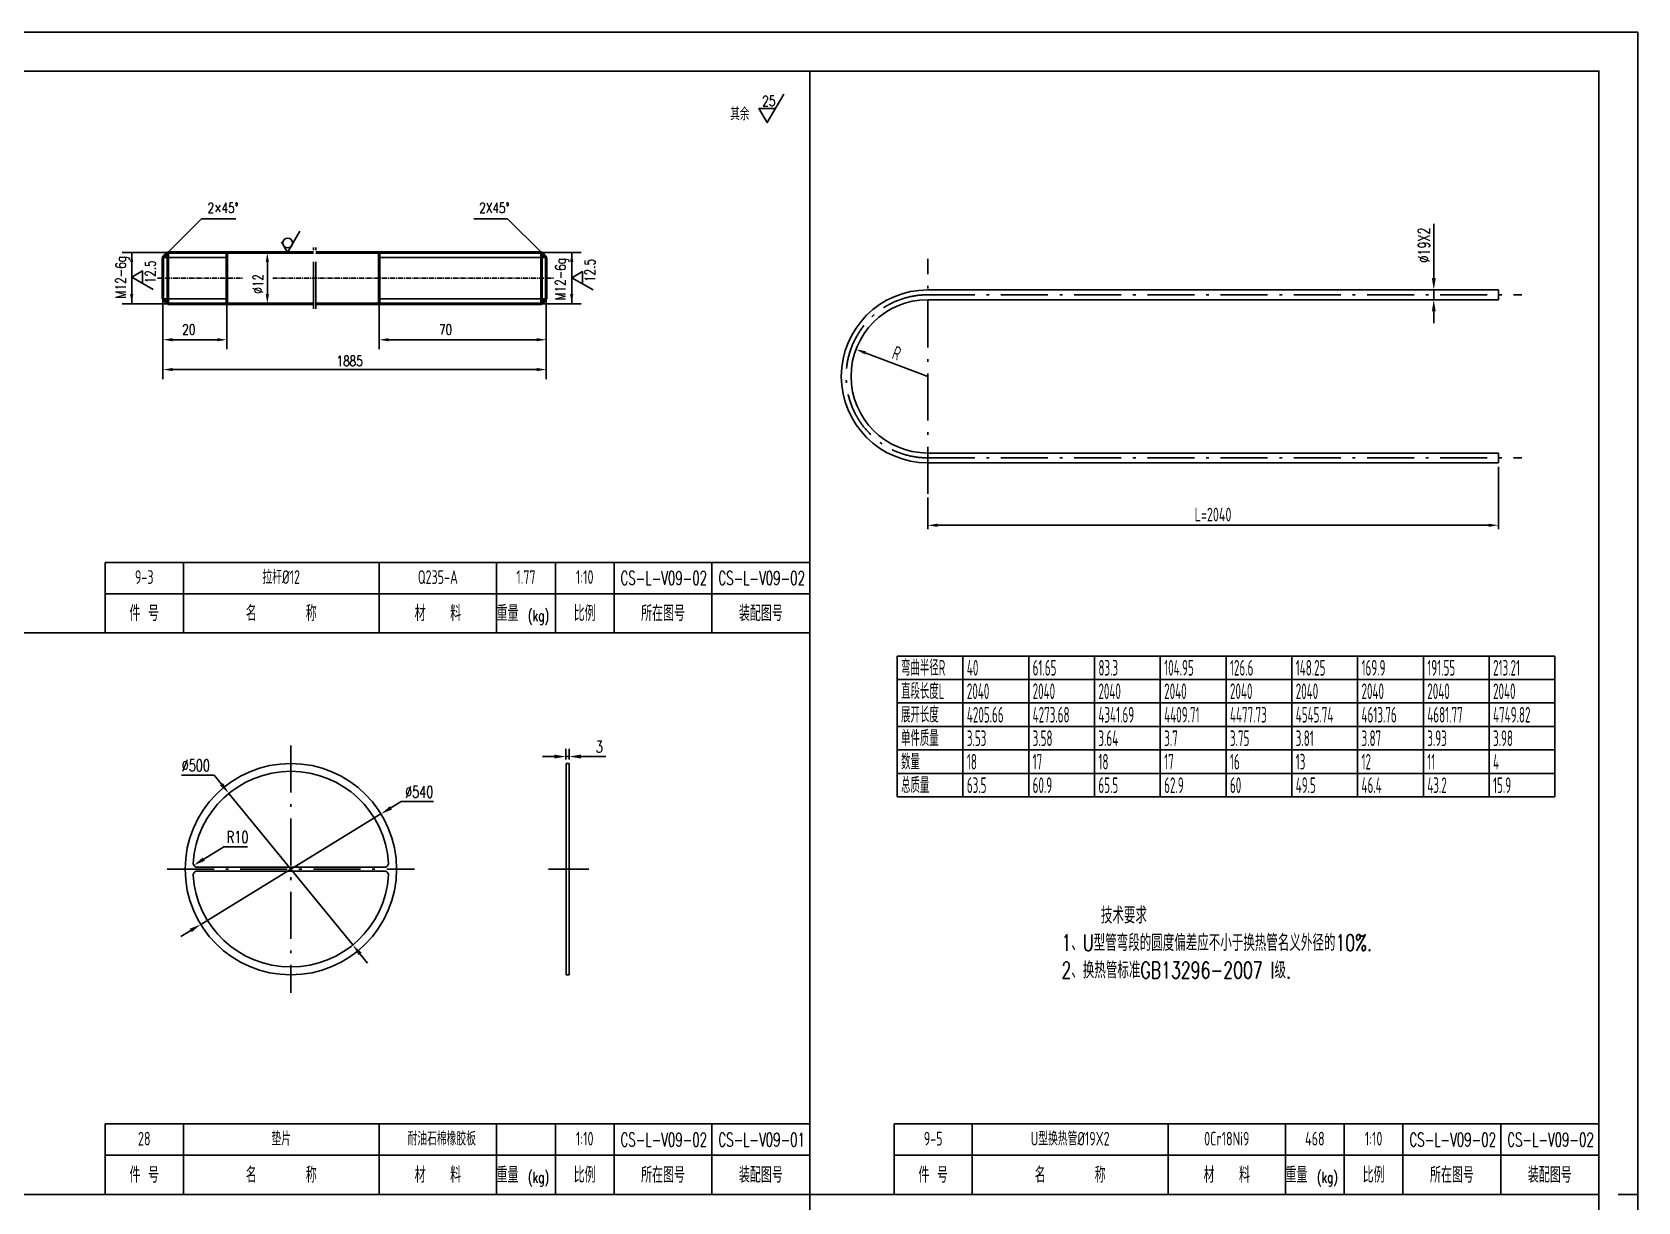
# Model space of a CAD drawing. Extents: x 28446 to 36913, y 3260 to 15560.
# Drawn here: x 32755 to 36856, y 6211 to 9200 of the extents above; entities that cross this region are included whole.
import ezdxf
from ezdxf.enums import TextEntityAlignment as Align

# ---------------------------------------------------------------- set-up
doc = ezdxf.new("R2010")
doc.units = 0
doc.header["$LTSCALE"] = 10
for name, pattern in [('ACAD_ISO10W100', [18.7, 12, -3, 0.7, -3]), ('ACAD_ISO12W100', [22.4, 12, -3, 0.7, -3, 0.7, -3]), ('CENTER', [2, 1.25, -0.25, 0.25, -0.25]), ('DASHED', [5, 4, -1])]:
    doc.linetypes.add(name, pattern=pattern)
doc.layers.add('CDR_DWG1', color=1, linetype='Continuous', lineweight=50)
for name, color, linetype in [('CDR_DWG4', 3, 'ACAD_ISO12W100'), ('cen', 2, 'CENTER'), ('K1', 4, 'Continuous'), ('STEEL_DASH', 7, 'DASHED'), ('tank', 1, 'Continuous'), ('tankx', 2, 'ACAD_ISO10W100'), ('tanky', 7, 'Continuous')]:
    doc.layers.add(name, color=color, linetype=linetype)
doc.styles.add('HGCAD', font='gbenor.shx', dxfattribs={"width": 0.75, "bigfont": 'gbcbig.shx'})
doc.styles.add('hzfs', font='simplex.shx', dxfattribs={"width": 0.7, "bigfont": 'hzfs.shx'})
doc.dimstyles.new('HGCAD$0', dxfattribs={"dimscale": 10, "dimtxt": 3.5, "dimasz": 2.5, "dimexe": 1, "dimexo": 1, "dimgap": 1, "dimtad": 1, "dimdec": 0, "dimdsep": 46, "dimtxsty": 'HGCAD', "dimcen": 0, "dimclrd": 4, "dimclre": 4, "dimclrt": 7, "dimadec": 0, "dimazin": 0, "dimtfac": 0.7, "dimtmove": 0, "dimatfit": 0, "dimfxl": 1, "dimarcsym": 0})
doc.dimstyles.new('HGCAD$3', dxfattribs={"dimscale": 10, "dimtxt": 3.5, "dimasz": 2.5, "dimexe": 1, "dimexo": 1, "dimgap": 1, "dimtad": 1, "dimtoh": 1, "dimdec": 0, "dimdsep": 46, "dimtxsty": 'HGCAD', "dimcen": 0, "dimclrd": 4, "dimclre": 4, "dimclrt": 7, "dimadec": 0, "dimazin": 0, "dimtfac": 0.7, "dimtmove": 0, "dimatfit": 0, "dimfxl": 1, "dimarcsym": 0})
doc.dimstyles.new('HGCAD$4', dxfattribs={"dimscale": 10, "dimtxt": 3.5, "dimasz": 2.5, "dimexe": 1, "dimexo": 1, "dimgap": 1, "dimtad": 1, "dimtoh": 1, "dimdec": 0, "dimdsep": 46, "dimtxsty": 'HGCAD', "dimcen": 0, "dimclrd": 4, "dimclre": 4, "dimclrt": 7, "dimadec": 0, "dimazin": 0, "dimtfac": 0.7, "dimtofl": 0, "dimtmove": 0, "dimatfit": 0, "dimfxl": 1, "dimarcsym": 0})

# ---------------------------------------------------------------- blocks, each defined once
blk = doc.blocks.new('*D109')
at = {"color": 4, "lineweight": -2}
blk.add_line((35042.3, 8320.4), (34882.3, 8380.6), dxfattribs=at)
at = {"color": 4}
blk.add_solid([(34883.8, 8384.5), (34880.9, 8376.7), (34858.9, 8389.4)], dxfattribs=at)
at = {"layer": 'Defpoints', "color": 0}
for p in [(34858.9, 8389.4), (35042.3, 8320.4)]:
    blk.add_point(p, dxfattribs=at)
at = {"color": 7, "insert": (34963, 8379.6), "char_height": 35, "attachment_point": 5, "rotation": 339.3725, "style": 'HGCAD'}
blk.add_mtext('R', dxfattribs=at)
blk = doc.blocks.new('*D110')
at = {"color": 4, "lineweight": -2}
for p, q in [((36499.6, 8089.5), (36499.6, 7929.8)), ((35042.3, 8010.5), (35042.3, 7929.8)), ((35067.3, 7939.8), (36474.6, 7939.8))]:
    blk.add_line(p, q, dxfattribs=at)
at = {"color": 4}
for points in [[(35067.3, 7944), (35067.3, 7935.7), (35042.3, 7939.8)], [(36474.6, 7944), (36474.6, 7935.7), (36499.6, 7939.8)]]:
    blk.add_solid(points, dxfattribs=at)
at = {"layer": 'Defpoints', "color": 0}
for p in [(36499.6, 8099.5), (35042.3, 8020.5), (36499.6, 7939.8)]:
    blk.add_point(p, dxfattribs=at)
at = {"color": 7, "insert": (35770.9, 7967.3), "char_height": 35, "attachment_point": 5, "style": 'HGCAD'}
blk.add_mtext('L=2040', dxfattribs=at)
blk = doc.blocks.new('*D133')
at = {"layer": 'Defpoints', "color": 0, "linetype": 'ByBlock'}
for p in [(36334.7, 8541.3), (36334.7, 8541.3), (36334.7, 8516.3)]:
    blk.add_point(p, dxfattribs=at)
at = {"layer": 'STEEL_DASH', "color": 4, "linetype": 'ByBlock', "lineweight": -2}
for p, q in [((36334.7, 8571.3), (36334.7, 8710.3)), ((36324.7, 8541.3), (36314.7, 8541.3)), ((36334.7, 8516.3), (36334.7, 8541.3)), ((36324.7, 8516.3), (36314.7, 8516.3)), ((36334.7, 8486.3), (36334.7, 8456.3))]:
    blk.add_line(p, q, dxfattribs=at)
at = {"layer": 'STEEL_DASH', "color": 4, "linetype": 'ByBlock'}
for points in [[(36329.7, 8571.3), (36339.7, 8571.3), (36334.7, 8541.3)], [(36329.7, 8486.3), (36339.7, 8486.3), (36334.7, 8516.3)]]:
    blk.add_solid(points, dxfattribs=at)
at = {"layer": 'STEEL_DASH', "color": 7, "linetype": 'ByBlock', "insert": (36309.7, 8655.8), "char_height": 30, "attachment_point": 5, "rotation": 90, "style": 'hzfs'}
blk.add_mtext('%%c19X2', dxfattribs=at)
blk = doc.blocks.new('*D154')
at = {"layer": 'Defpoints', "color": 0, "linetype": 'ByBlock'}
for p in [(33167.4, 7070.9), (33175.9, 7076.2)]:
    blk.add_point(p, dxfattribs=at)
at = {"layer": 'STEEL_DASH', "color": 4, "linetype": 'ByBlock', "lineweight": -2}
for p, q in [((33244.1, 7118), (33193, 7086.6)), ((33305.1, 7118), (33244.1, 7118))]:
    blk.add_line(p, q, dxfattribs=at)
at = {"layer": 'STEEL_DASH', "color": 4, "linetype": 'ByBlock'}
blk.add_solid([(33190.3, 7090.9), (33195.6, 7082.4), (33167.4, 7070.9)], dxfattribs=at)
at = {"layer": 'STEEL_DASH', "color": 7, "linetype": 'ByBlock', "insert": (33279.6, 7143), "char_height": 30, "attachment_point": 5, "style": 'hzfs'}
blk.add_mtext('R10', dxfattribs=at)
blk = doc.blocks.new('*D155')
at = {"layer": 'Defpoints', "color": 0, "linetype": 'ByBlock'}
for p in [(33645.7, 7202.2), (33185.2, 6920.1)]:
    blk.add_point(p, dxfattribs=at)
at = {"layer": 'STEEL_DASH', "color": 4, "linetype": 'ByBlock', "lineweight": -2}
for p, q in [((33671.2, 7217.9), (33696.8, 7233.6)), ((33696.8, 7233.6), (33779.8, 7233.6)), ((33185.2, 6920.1), (33645.7, 7202.2)), ((33159.6, 6904.4), (33134.1, 6888.7))]:
    blk.add_line(p, q, dxfattribs=at)
at = {"layer": 'STEEL_DASH', "color": 4, "linetype": 'ByBlock'}
for points in [[(33668.6, 7222.2), (33673.8, 7213.6), (33645.7, 7202.2)], [(33157, 6908.7), (33162.3, 6900.2), (33185.2, 6920.1)]]:
    blk.add_solid(points, dxfattribs=at)
at = {"layer": 'STEEL_DASH', "color": 7, "linetype": 'ByBlock', "insert": (33743.3, 7258.6), "char_height": 30, "attachment_point": 5, "style": 'hzfs'}
blk.add_mtext('∅540', dxfattribs=at)
blk = doc.blocks.new('*D156')
at = {"layer": 'Defpoints', "color": 0, "linetype": 'ByBlock'}
for p in [(33257.3, 7254.8), (33573.6, 6867.5)]:
    blk.add_point(p, dxfattribs=at)
at = {"layer": 'STEEL_DASH', "color": 4, "linetype": 'ByBlock', "lineweight": -2}
for p, q in [((33219.3, 7301.3), (33136.3, 7301.3)), ((33238.3, 7278), (33219.3, 7301.3)), ((33573.6, 6867.5), (33257.3, 7254.8)), ((33592.6, 6844.3), (33611.5, 6821.1))]:
    blk.add_line(p, q, dxfattribs=at)
at = {"layer": 'STEEL_DASH', "color": 4, "linetype": 'ByBlock'}
for points in [[(33242.2, 7281.2), (33234.5, 7274.9), (33257.3, 7254.8)], [(33596.4, 6847.5), (33588.7, 6841.1), (33573.6, 6867.5)]]:
    blk.add_solid(points, dxfattribs=at)
at = {"layer": 'STEEL_DASH', "color": 7, "linetype": 'ByBlock', "insert": (33172.8, 7326.3), "char_height": 30, "attachment_point": 5, "style": 'hzfs'}
blk.add_mtext('∅500', dxfattribs=at)
blk = doc.blocks.new('*D157')
at = {"layer": 'Defpoints', "color": 0, "linetype": 'ByBlock'}
for p in [(34126.2, 7348.9), (34118.2, 7331.2), (34126.2, 7331.2)]:
    blk.add_point(p, dxfattribs=at)
at = {"layer": 'STEEL_DASH', "color": 4, "linetype": 'ByBlock', "lineweight": -2}
for p, q in [((34088.2, 7348.9), (34058.2, 7348.9)), ((34118.2, 7341.2), (34118.2, 7368.9)), ((34118.2, 7348.9), (34126.2, 7348.9)), ((34126.2, 7341.2), (34126.2, 7368.9)), ((34156.2, 7348.9), (34220.2, 7348.9))]:
    blk.add_line(p, q, dxfattribs=at)
at = {"layer": 'STEEL_DASH', "color": 4, "linetype": 'ByBlock'}
for points in [[(34088.2, 7353.9), (34088.2, 7343.9), (34118.2, 7348.9)], [(34156.2, 7353.9), (34156.2, 7343.9), (34126.2, 7348.9)]]:
    blk.add_solid(points, dxfattribs=at)
at = {"layer": 'STEEL_DASH', "color": 7, "linetype": 'ByBlock', "insert": (34203.2, 7373.9), "char_height": 30, "attachment_point": 5, "style": 'hzfs'}
blk.add_mtext('3', dxfattribs=at)

msp = doc.modelspace()

# ---------------------------------------------------------------- linework, layer by layer
for p, q in [((36855.994, 9200.017), (28445.994, 9200.017)), ((36855.994, 9200.017), (36855.994, 3260.017)), ((34740.994, 9100.017), (34740.994, 3360.017)), ((33101.022, 8636.688), (33187.607, 8723.272)), ((33187.607, 8723.272), (33275.141, 8723.272)), ((33969.012, 8723.272), (33882.633, 8723.272)), ((34055.596, 8636.688), (33969.012, 8723.272)), ((33100.512, 8636.688), (32984.483, 8636.688)), ((33008.972, 8506.075), (33008.972, 8636.688)), ((33088.777, 8624.443), (33252.043, 8624.443)), ((34067.841, 8624.443), (33641.095, 8624.443)), ((34055.596, 8636.688), (34157.38, 8636.688)), ((34132.89, 8506.075), (34132.89, 8636.688)), ((33355.404, 8530.565), (33355.404, 8612.198)), ((33100.512, 8506.075), (32984.483, 8506.075)), ((33088.777, 8518.32), (33088.777, 8389.448)), ((33088.777, 8518.32), (33252.043, 8518.32)), ((33252.043, 8506.075), (33252.043, 8389.448)), ((34067.841, 8518.32), (33641.095, 8518.32)), ((33641.095, 8506.075), (33641.095, 8389.448)), ((34055.596, 8506.075), (34157.38, 8506.075)), ((34067.841, 8518.32), (34067.841, 8389.448)), ((33113.267, 8413.938), (33227.553, 8413.938)), ((33665.585, 8413.938), (34043.352, 8413.938)), ((33088.777, 8389.448), (33088.777, 8313.219)), ((34067.841, 8389.448), (34067.841, 8313.219)), ((33113.267, 8337.709), (34043.352, 8337.709)), ((34740.994, 7845.017), (34740.994, 7665.017)), ((34964.101, 7245.717), (34964.101, 7605.717)), ((34964.101, 7605.717), (36644.101, 7605.717)), ((35132.101, 7245.717), (35132.101, 7605.717)), ((35300.101, 7245.717), (35300.101, 7605.717)), ((35468.101, 7245.717), (35468.101, 7605.717)), ((35636.101, 7245.717), (35636.101, 7605.717)), ((35804.101, 7245.717), (35804.101, 7605.717)), ((35972.101, 7245.717), (35972.101, 7605.717)), ((36140.101, 7245.717), (36140.101, 7605.717)), ((36308.101, 7245.717), (36308.101, 7605.717)), ((36476.101, 7245.717), (36476.101, 7605.717)), ((36644.101, 7245.717), (36644.101, 7605.717)), ((34964.101, 7545.717), (36644.101, 7545.717)), ((34964.101, 7485.717), (36644.101, 7485.717)), ((34964.101, 7425.717), (36644.101, 7425.717)), ((34964.101, 7365.717), (36644.101, 7365.717)), ((34964.101, 7305.717), (36644.101, 7305.717)), ((34964.101, 7245.717), (36644.101, 7245.717)), ((34740.994, 6410.017), (34740.994, 6230.017)), ((36755.994, 6410.017), (36755.994, 6230.017)), ((32725.994, 6230.017), (36755.994, 6230.017)), ((32725.994, 6230.017), (36755.994, 6230.017)), ((36855.994, 6230.017), (36805.994, 6230.017))]:
    msp.add_line(p, q)
for points in [[(34674.213, 9041.53), (34632.156, 8968.685), (34611.128, 9005.108), (34653.185, 9005.108)], [(33438.653, 8691.123), (33407.224, 8636.688), (33391.51, 8663.905)], [(33063.408, 8542.657), (33008.972, 8574.086), (33036.19, 8589.8), (33036.19, 8558.371)], [(34187.326, 8541.092), (34132.89, 8572.521), (34160.108, 8588.235), (34160.108, 8556.806)]]:
    msp.add_lwpolyline(points)
msp.add_circle((33407.224, 8661.177), 12.245)
for points in [[(33004.891, 8612.198), (33013.054, 8612.198), (33008.972, 8636.688)], [(33351.323, 8612.198), (33359.486, 8612.198), (33355.404, 8636.688)], [(34128.808, 8612.198), (34136.972, 8612.198), (34132.89, 8636.688)], [(33004.891, 8530.565), (33013.054, 8530.565), (33008.972, 8506.075)], [(33351.323, 8530.565), (33359.486, 8530.565), (33355.404, 8506.075)], [(34128.808, 8530.565), (34136.972, 8530.565), (34132.89, 8506.075)], [(33113.267, 8418.019), (33113.267, 8409.856), (33088.777, 8413.938)], [(33227.553, 8418.019), (33227.553, 8409.856), (33252.043, 8413.938)], [(33665.585, 8418.019), (33665.585, 8409.856), (33641.095, 8413.938)], [(34043.352, 8418.019), (34043.352, 8409.856), (34067.841, 8413.938)], [(33113.267, 8341.79), (33113.267, 8333.627), (33088.777, 8337.709)], [(34043.352, 8341.79), (34043.352, 8333.627), (34067.841, 8337.709)]]:
    msp.add_solid(points)
at = {"layer": 'CDR_DWG1'}
for p, q in [((33088.777, 8624.443), (33101.022, 8636.688)), ((33088.777, 8624.443), (33088.777, 8518.32)), ((33101.022, 8636.688), (33473.177, 8636.688)), ((33101.022, 8636.688), (33101.022, 8506.075)), ((33252.043, 8506.075), (33252.043, 8636.688)), ((33479.44, 8636.688), (34055.596, 8636.688)), ((33641.095, 8506.075), (33641.095, 8636.688)), ((34055.596, 8636.688), (34055.596, 8506.075)), ((34067.841, 8624.443), (34055.596, 8636.688)), ((34067.841, 8624.443), (34067.841, 8518.32)), ((33088.777, 8518.32), (33101.022, 8506.075)), ((33101.022, 8506.075), (33473.177, 8506.075)), ((33479.44, 8506.075), (34055.596, 8506.075)), ((34055.596, 8506.075), (34067.841, 8518.32))]:
    msp.add_line(p, q, dxfattribs=at)
at = {"layer": 'CDR_DWG4'}
for p, q in [((33473.177, 8493.035), (33473.177, 8658.226)), ((33479.44, 8493.035), (33479.44, 8658.226))]:
    msp.add_line(p, q, dxfattribs=at)
at = {"layer": 'cen'}
for p, q in [((33074.732, 8571.381), (33293.842, 8571.381)), ((33369.041, 8571.381), (34086.174, 8571.381))]:
    msp.add_line(p, q, dxfattribs=at)
at = {"layer": 'K1', "const_width": 4}
msp.add_lwpolyline([(36755.994, 3360.017), (36755.994, 9100.017), (28695.994, 9100.017), (28695.994, 3360.017)], close=True, dxfattribs=at)
at = {"layer": 'tank'}
for p, q in [((36499.575, 8541.304), (35042.27, 8541.304)), ((36499.575, 8541.304), (36499.575, 8516.304)), ((36499.575, 8516.304), (35042.27, 8516.304)), ((36499.575, 8124.52), (35042.27, 8124.52)), ((36499.575, 8124.52), (36499.575, 8099.52)), ((36499.575, 8099.52), (35042.27, 8099.52)), ((32940.994, 7665.017), (32940.994, 7845.017)), ((32940.994, 7845.017), (34740.994, 7845.017)), ((32940.994, 6230.017), (32940.994, 6410.017)), ((32940.994, 6410.017), (34740.994, 6410.017)), ((34955.994, 6230.017), (34955.994, 6410.017)), ((34955.994, 6410.017), (36755.994, 6410.017))]:
    msp.add_line(p, q, dxfattribs=at)
at = {"layer": 'tank', "linetype": 'ByBlock'}
for p, q in [((34118.237, 7331.166), (34126.237, 7331.166)), ((34118.237, 6791.166), (34118.237, 7331.166)), ((34126.237, 7331.166), (34126.237, 6791.166)), ((33175.911, 7066.166), (33654.973, 7066.166)), ((33175.911, 7056.166), (33654.973, 7056.166)), ((34126.237, 6791.166), (34118.237, 6791.166))]:
    msp.add_line(p, q, dxfattribs=at)
msp.add_circle((33415.442, 7061.166), 270, dxfattribs=at)
at = {"layer": 'tank'}
for radius in [220.892, 195.892]:
    msp.add_arc((35042.27, 8320.412), radius, 90, 270, dxfattribs=at)
at = {"layer": 'tank', "linetype": 'ByBlock'}
for centre, radius, start, end in [((33415.442, 7061.166), 250, 3.583322, 176.416678), ((33175.911, 7076.166), 10, 176.416678, 270), ((33175.911, 7046.166), 10, 90, 183.583322), ((33654.973, 7076.166), 10, 270, 3.583322), ((33654.973, 7046.166), 10, 356.416678, 90), ((33415.442, 7061.166), 250, 183.583322, 356.416678)]:
    msp.add_arc(centre, radius, start, end, dxfattribs=at)
at = {"layer": 'tankx'}
for p, q in [((35042.27, 8020.519), (35042.27, 8620.305)), ((35042.27, 8528.804), (36559.806, 8528.804)), ((35042.27, 8112.02), (36559.806, 8112.02)), ((33415.442, 7377.41), (33415.442, 6744.923)), ((33099.198, 7061.166), (33731.685, 7061.166)), ((34073.727, 7061.166), (34176.909, 7061.166))]:
    msp.add_line(p, q, dxfattribs=at)
msp.add_arc((35042.27, 8320.412), 208.392, 90, 270, dxfattribs=at)
at = {"layer": 'tanky', "linetype": 'ByBlock'}
for p, q in [((34740.994, 9100.017), (34740.994, 6230.017)), ((34740.994, 7665.017), (32725.994, 7665.017))]:
    msp.add_line(p, q, dxfattribs=at)
at = {"layer": 'tanky'}
for p, q in [((33140.994, 7665.017), (33140.994, 7845.017)), ((33640.994, 7665.017), (33640.994, 7845.017)), ((33940.994, 7665.017), (33940.994, 7845.017)), ((34090.994, 7665.017), (34090.994, 7845.017)), ((34240.994, 7665.017), (34240.994, 7845.017)), ((34490.994, 7665.017), (34490.994, 7845.017)), ((32940.994, 7765.017), (34740.994, 7765.017)), ((33140.994, 6230.017), (33140.994, 6410.017)), ((33640.994, 6230.017), (33640.994, 6410.017)), ((33940.994, 6230.017), (33940.994, 6410.017)), ((34090.994, 6230.017), (34090.994, 6410.017)), ((34240.994, 6230.017), (34240.994, 6410.017)), ((34490.994, 6230.017), (34490.994, 6410.017)), ((35155.994, 6230.017), (35155.994, 6410.017)), ((35655.994, 6230.017), (35655.994, 6410.017)), ((35955.994, 6230.017), (35955.994, 6410.017)), ((36105.994, 6230.017), (36105.994, 6410.017)), ((36255.994, 6230.017), (36255.994, 6410.017)), ((36505.994, 6230.017), (36505.994, 6410.017)), ((32940.994, 6330.017), (34740.994, 6330.017)), ((34955.994, 6330.017), (36755.994, 6330.017))]:
    msp.add_line(p, q, dxfattribs=at)

# ---------------------------------------------------------------- texts
for s, height, style, width, p in [('25', 26.1224, 'hzfs', 0.75, (34619.429, 9010.832)), ('其余', 32.6531, 'hzfs', 0.75, (34537.692, 8974.49)), ('2×45%%d', 26.1224, 'hzfs', 0.75, (33202.942, 8737.873)), ('2X45%%d', 26.1224, 'hzfs', 0.75, (33896.651, 8737.873)), ('20', 26.1224, 'hzfs', 0.75, (33138.247, 8426.999)), ('70', 26.1224, 'hzfs', 0.75, (33794.04, 8426.999)), ('1885', 26.1224, 'hzfs', 0.75, (33532.099, 8346.576)), ('弯曲半径R', 40, 'HGCAD', 0.6, (34974.101, 7555.717)), ('40', 40, 'HGCAD', 0.6, (35142.101, 7555.717)), ('61.65', 40, 'HGCAD', 0.6, (35310.101, 7555.717)), ('83.3', 40, 'HGCAD', 0.6, (35478.101, 7555.717)), ('104.95', 40, 'HGCAD', 0.6, (35646.101, 7555.717)), ('126.6', 40, 'HGCAD', 0.6, (35814.101, 7555.717)), ('148.25', 40, 'HGCAD', 0.6, (35982.101, 7555.717)), ('169.9', 40, 'HGCAD', 0.6, (36150.101, 7555.717)), ('191.55', 40, 'HGCAD', 0.6, (36318.101, 7555.717)), ('213.21', 40, 'HGCAD', 0.6, (36486.101, 7555.717)), ('直段长度L', 40, 'HGCAD', 0.6, (34974.101, 7495.717)), ('2040', 40, 'HGCAD', 0.6, (35142.101, 7495.717)), ('2040', 40, 'HGCAD', 0.6, (35310.101, 7495.717)), ('2040', 40, 'HGCAD', 0.6, (35478.101, 7495.717)), ('2040', 40, 'HGCAD', 0.6, (35646.101, 7495.717)), ('2040', 40, 'HGCAD', 0.6, (35814.101, 7495.717)), ('2040', 40, 'HGCAD', 0.6, (35982.101, 7495.717)), ('2040', 40, 'HGCAD', 0.6, (36150.101, 7495.717)), ('2040', 40, 'HGCAD', 0.6, (36318.101, 7495.717)), ('2040', 40, 'HGCAD', 0.6, (36486.101, 7495.717)), ('展开长度', 40, 'HGCAD', 0.6, (34974.101, 7435.717)), ('4205.66', 40, 'HGCAD', 0.6, (35142.101, 7435.717)), ('4273.68', 40, 'HGCAD', 0.6, (35310.101, 7435.717)), ('4341.69', 40, 'HGCAD', 0.6, (35478.101, 7435.717)), ('4409.71', 40, 'HGCAD', 0.6, (35646.101, 7435.717)), ('4477.73', 40, 'HGCAD', 0.6, (35814.101, 7435.717)), ('4545.74', 40, 'HGCAD', 0.6, (35982.101, 7435.717)), ('4613.76', 40, 'HGCAD', 0.6, (36150.101, 7435.717)), ('4681.77', 40, 'HGCAD', 0.6, (36318.101, 7435.717)), ('4749.82', 40, 'HGCAD', 0.6, (36486.101, 7435.717)), ('单件质量', 40, 'HGCAD', 0.6, (34974.101, 7375.717)), ('3.53', 40, 'HGCAD', 0.6, (35142.101, 7375.717)), ('3.58', 40, 'HGCAD', 0.6, (35310.101, 7375.717)), ('3.64', 40, 'HGCAD', 0.6, (35478.101, 7375.717)), ('3.7', 40, 'HGCAD', 0.6, (35646.101, 7375.717)), ('3.75', 40, 'HGCAD', 0.6, (35814.101, 7375.717)), ('3.81', 40, 'HGCAD', 0.6, (35982.101, 7375.717)), ('3.87', 40, 'HGCAD', 0.6, (36150.101, 7375.717)), ('3.93', 40, 'HGCAD', 0.6, (36318.101, 7375.717)), ('3.98', 40, 'HGCAD', 0.6, (36486.101, 7375.717)), ('数量', 40, 'HGCAD', 0.6, (34974.101, 7315.717)), ('18', 40, 'HGCAD', 0.6, (35142.101, 7315.717)), ('17', 40, 'HGCAD', 0.6, (35310.101, 7315.717)), ('18', 40, 'HGCAD', 0.6, (35478.101, 7315.717)), ('17', 40, 'HGCAD', 0.6, (35646.101, 7315.717)), ('16', 40, 'HGCAD', 0.6, (35814.101, 7315.717)), ('13', 40, 'HGCAD', 0.6, (35982.101, 7315.717)), ('12', 40, 'HGCAD', 0.6, (36150.101, 7315.717)), ('11', 40, 'HGCAD', 0.6, (36318.101, 7315.717)), ('4', 40, 'HGCAD', 0.6, (36486.101, 7315.717)), ('总质量', 40, 'HGCAD', 0.6, (34974.101, 7255.717)), ('63.5', 40, 'HGCAD', 0.6, (35142.101, 7255.717)), ('60.9', 40, 'HGCAD', 0.6, (35310.101, 7255.717)), ('65.5', 40, 'HGCAD', 0.6, (35478.101, 7255.717)), ('62.9', 40, 'HGCAD', 0.6, (35646.101, 7255.717)), ('60', 40, 'HGCAD', 0.6, (35814.101, 7255.717)), ('49.5', 40, 'HGCAD', 0.6, (35982.101, 7255.717)), ('46.4', 40, 'HGCAD', 0.6, (36150.101, 7255.717)), ('43.2', 40, 'HGCAD', 0.6, (36318.101, 7255.717)), ('15.9', 40, 'HGCAD', 0.6, (36486.101, 7255.717))]:
    msp.add_text(s, height=height, dxfattribs=dict(style=style, width=width)).set_placement(p)
at = {"style": 'hzfs', "width": 0.75}
for s, p in [('M12-6g', (32993.975, 8519.702)), ('12.5', (33069.849, 8557.914)), ('M12-6g', (34116.985, 8514.778)), ('12.5', (34192.392, 8561.596)), ('%%C12', (33344.747, 8531.419))]:
    msp.add_text(s, height=26.1224, rotation=90, dxfattribs=at).set_placement(p)
at = {"insert": (35383.66, 6964.125), "char_height": 42, "width": 975.75, "attachment_point": 1, "style": 'hzfs'}
msp.add_mtext('     技术要求\\P1、U型管弯段的圆度偏差应不小于换热管名义外径的10%.\\P2、换热管标准GB13296-2007 I级.', dxfattribs=at)
at = {"layer": 'tanky'}
for s, height, style, width, p in [('9-3', 35, 'HGCAD', 0.75, (33040.994, 7790.017)), ('拉杆%%C12', 35, 'HGCAD', 0.75, (33390.994, 7790.017)), ('Q235-A', 35, 'HGCAD', 0.75, (33790.994, 7790.017)), ('1.77', 35, 'HGCAD', 0.75, (34015.994, 7790.017)), ('1:10', 35, 'HGCAD', 0.75, (34165.994, 7790.017)), ('件 号', 40, 'hzfs', 0.7, (33040.994, 7695.017)), ('名      称', 40, 'hzfs', 0.7, (33390.994, 7695.017)), ('材   料', 40, 'hzfs', 0.7, (33790.994, 7695.017)), ('比例', 40, 'hzfs', 0.7, (34165.994, 7695.017)), ('所在图号', 40, 'hzfs', 0.7, (34365.994, 7695.017)), ('装配图号', 40, 'hzfs', 0.7, (34615.994, 7695.017)), ('28', 35, 'HGCAD', 0.75, (33040.994, 6355.017)), ('垫片', 35, 'HGCAD', 0.75, (33390.994, 6355.017)), ('耐油石棉橡胶板', 35, 'HGCAD', 0.75, (33800.882, 6355.017)), ('1:10', 35, 'HGCAD', 0.75, (34165.994, 6355.017)), ('9-5', 35, 'HGCAD', 0.75, (35055.994, 6355.017)), ('U型换热管%%C19X2', 35, 'HGCAD', 0.75, (35405.994, 6355.017)), ('0Cr18Ni9', 35, 'HGCAD', 0.75, (35805.994, 6355.017)), ('468', 35, 'HGCAD', 0.75, (36030.994, 6355.017)), ('1:10', 35, 'HGCAD', 0.75, (36180.994, 6355.017)), ('件 号', 40, 'hzfs', 0.7, (33040.994, 6260.017)), ('名      称', 40, 'hzfs', 0.7, (33390.994, 6260.017)), ('材   料', 40, 'hzfs', 0.7, (33790.994, 6260.017)), ('比例', 40, 'hzfs', 0.7, (34165.994, 6260.017)), ('所在图号', 40, 'hzfs', 0.7, (34365.994, 6260.017)), ('装配图号', 40, 'hzfs', 0.7, (34615.994, 6260.017)), ('件 号', 40, 'hzfs', 0.7, (35055.994, 6260.017)), ('名      称', 40, 'hzfs', 0.7, (35405.994, 6260.017)), ('材   料', 40, 'hzfs', 0.7, (35805.994, 6260.017)), ('比例', 40, 'hzfs', 0.7, (36180.994, 6260.017)), ('所在图号', 40, 'hzfs', 0.7, (36380.994, 6260.017)), ('装配图号', 40, 'hzfs', 0.7, (36630.994, 6260.017))]:
    msp.add_text(s, height=height, dxfattribs=dict(at, style=style, width=width)).set_placement(p, align=Align.CENTER)
at = {"layer": 'tanky', "style": 'hzfs', "width": 0.63}
for s, p in [('CS-L-V09-02', (34368.003, 7805)), ('CS-L-V09-02', (34618.003, 7805)), ('CS-L-V09-02', (34368.003, 6370)), ('CS-L-V09-01', (34618.003, 6370)), ('CS-L-V09-02', (36383.003, 6370)), ('CS-L-V09-02', (36633.003, 6370))]:
    msp.add_text(s, height=35, dxfattribs=at).set_placement(p, align=Align.MIDDLE)
at = {"layer": 'tanky', "style": 'hzfs', "width": 0.7}
for s, height, p in [('重量', 40, (33940.994, 7695.017)), ('(kg)', 28, (34020.994, 7695.017)), ('重量', 40, (33940.994, 6260.017)), ('(kg)', 28, (34020.994, 6260.017)), ('重量', 40, (35955.994, 6260.017)), ('(kg)', 28, (36035.994, 6260.017))]:
    msp.add_text(s, height=height, dxfattribs=at).set_placement(p)

# ---------------------------------------------------------------- dimensions: what is measured, and where the dimension line sits
dim = msp.add_radius_dim(center=(35042.27, 8320.412), mpoint=(34858.937, 8389.423), text='R', dimstyle='HGCAD$4')
dim.commit()
dim.dimension.update_dxf_attribs({"geometry": '*D109', "text_midpoint": (34953.331, 8353.891), "dimtype": 164})
dim = msp.add_linear_dim(base=(36499.575, 7939.834), p1=(35042.27, 8020.519), p2=(36499.575, 8099.52), text='L=2040', dimstyle='HGCAD$0')
dim.commit()
dim.dimension.update_dxf_attribs({"geometry": '*D110', "text_midpoint": (35770.923, 7967.334)})
at = {"layer": 'STEEL_DASH', "linetype": 'ByBlock'}
dim = msp.add_linear_dim(base=(36334.689, 8541.304), p1=(36334.689, 8516.304), p2=(36334.689, 8541.304), angle=90, text='%%c19X2', dimstyle='HGCAD$0', override={"dimtxt": 3, "dimasz": 3, "dimexe": 2, "dimzin": 0, "dimtxsty": 'hzfs'}, dxfattribs=at)
dim.commit()
dim.dimension.update_dxf_attribs({"geometry": '*D133', "text_midpoint": (36309.689, 8655.804)})
dim = msp.add_linear_dim(base=(34126.237, 7348.949), p1=(34118.237, 7331.166), p2=(34126.237, 7331.166), text='3', dimstyle='HGCAD$0', override={"dimtxt": 3, "dimasz": 3, "dimexe": 2, "dimzin": 0, "dimtxsty": 'hzfs'}, dxfattribs=at)
dim.commit()
dim.dimension.update_dxf_attribs({"geometry": '*D157', "text_midpoint": (34203.237, 7373.949)})
for p1, p2, picture, middle in [((33573.581, 6867.538), (33257.302, 7254.794), '*D156', (33172.849, 7301.265)), ((33185.227, 6920.094), (33645.656, 7202.238), '*D155', (33743.315, 7233.588))]:
    dim = msp.add_diameter_dim_2p(p1=p1, p2=p2, dimstyle='HGCAD$3', override={"dimtxt": 3, "dimasz": 3, "dimexe": 2, "dimzin": 0, "dimtxsty": 'hzfs'}, dxfattribs=at)
    dim.commit()
    dim.dimension.update_dxf_attribs({"geometry": picture, "text_midpoint": middle, "dimtype": 163})
dim = msp.add_radius_dim(center=(33175.911, 7076.166), mpoint=(33167.388, 7070.936), dimstyle='HGCAD$4', override={"dimtxt": 3, "dimasz": 3, "dimexe": 2, "dimzin": 0, "dimtxsty": 'hzfs', "dimtmove": 1}, dxfattribs=at)
dim.commit()
dim.dimension.update_dxf_attribs({"geometry": '*D154', "text_midpoint": (33244.095, 7118.01), "dimtype": 164})

doc.saveas('drawing.dxf')
